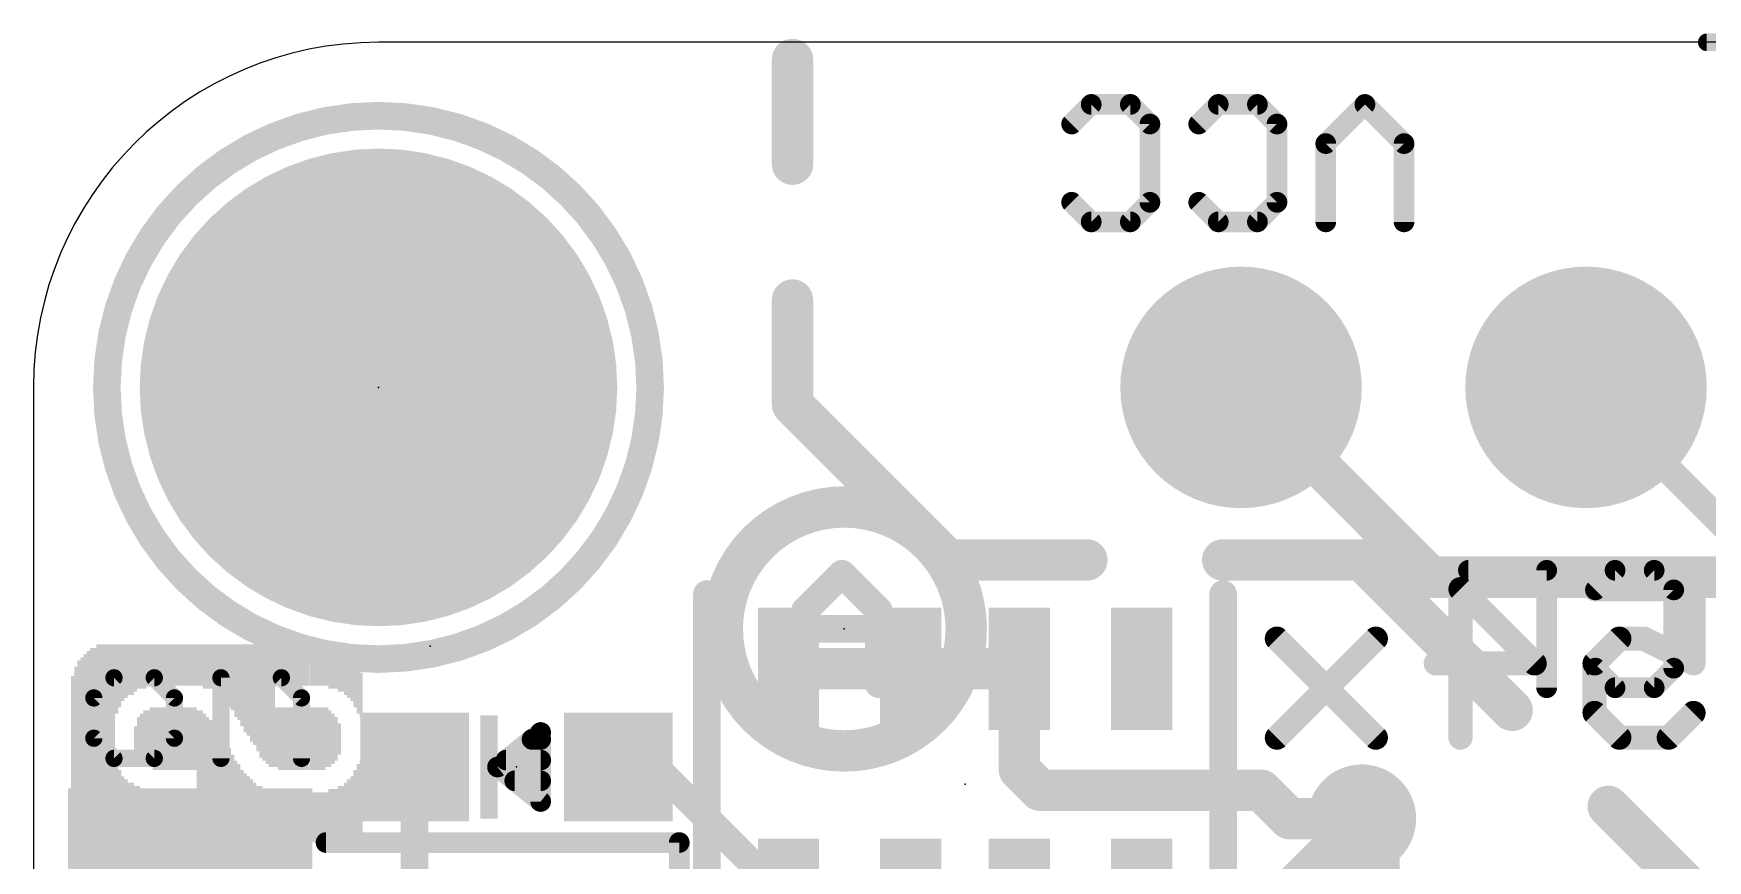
# Model space of a CAD drawing. Extents: x -0.1 to 34.1, y -8.2 to 17.8.
# Drawn here: x 0 to 12.32, y 11.76 to 17.85 of the extents above; entities that cross this region are included whole.
import ezdxf

# ---------------------------------------------------------------- set-up
doc = ezdxf.new("R2010")
doc.units = 0
for name, color, linetype in [('1', 12, 'CONTINUOUS'), ('16', 5, 'CONTINUOUS'), ('17', 110, 'CONTINUOUS'), ('18', 110, 'CONTINUOUS'), ('20', 53, 'CONTINUOUS'), ('21', 40, 'CONTINUOUS'), ('22', 6, 'CONTINUOUS'), ('23', 40, 'CONTINUOUS'), ('24', 6, 'CONTINUOUS'), ('47', 253, 'CONTINUOUS')]:
    doc.layers.add(name, color=color, linetype=linetype)

# ---------------------------------------------------------------- blocks, each defined once
blk = doc.blocks.new('RECT')
blk.add_solid([(-0.5, -0.5), (0.5, -0.5), (-0.5, 0.5), (0.5, 0.5)])
blk = doc.blocks.new('ROUNDP')
at = {"const_width": 0.5}
blk.add_lwpolyline([(0, -0.25, 1), (0, 0.25, 1), (0, -0.25)], format="xyb", dxfattribs=at)
blk = doc.blocks.new('ROUNDV')
at = {"const_width": 0.5}
blk.add_lwpolyline([(0, -0.25, 1), (0, 0.25, 1), (0, -0.25)], format="xyb", dxfattribs=at)

msp = doc.modelspace()

# ---------------------------------------------------------------- linework, layer by layer
at = {"layer": '1'}
for points, const_width in [([(11.43, 15.24), (13.208, 13.462)], 0.2032), ([(5.558, 13.169), (6.458, 13.169)], 0.3048), ([(6.458, 13.169), (7.258, 13.169)], 0.3048), ([(7.258, 13.169), (7.258, 12.427)], 0.3048), ([(7.4104, 12.2746), (7.258, 12.427)], 0.3048), ([(2.806, 12.446), (2.806, 11.291)], 0.2032), ([(4.306, 12.446), (4.581, 12.446)], 0.2032), ([(4.581, 12.446), (5.558, 11.469)], 0.2032), ([(7.4104, 12.2746), (9.0383, 12.2746)], 0.3048), ([(9.0383, 12.2746), (9.2479, 12.065)], 0.3048), ([(9.2479, 12.065), (9.779, 12.065)], 0.3048), ([(9.779, 12.065), (9.906, 11.938)], 0.3048), ([(9.906, 11.938), (9.906, 10.795)], 0.3048)]:
    msp.add_lwpolyline(points, dxfattribs=dict(at, const_width=const_width))
for points, const_width in [([(11.4659, 15.2759, 1), (11.3941, 15.2041)], 0.1016), ([(5.558, 13.2452, 1), (5.558, 13.0928)], 0.1524), ([(6.458, 13.2452, 1), (6.458, 13.0928)], 0.1524), ([(6.458, 13.0928, 1), (6.458, 13.2452)], 0.1524), ([(7.3342, 13.169, 1), (7.1818, 13.169)], 0.1524), ([(7.258, 13.0928, 1), (7.258, 13.2452)], 0.1524), ([(7.3119, 12.4809, 1), (7.2041, 12.3731)], 0.1524), ([(2.8568, 12.446, 1), (2.7552, 12.446)], 0.1016), ([(4.306, 12.4968, 1), (4.306, 12.3952)], 0.1016), ([(4.6169, 12.4819, 1), (4.5451, 12.4101)], 0.1016), ([(4.581, 12.3952, 1), (4.581, 12.4968)], 0.1016), ([(7.1818, 12.427, 1), (7.3342, 12.427)], 0.1524), ([(7.4104, 12.3508, 1), (7.4104, 12.1984)], 0.1524), ([(7.3565, 12.2207, 1), (7.4643, 12.3285)], 0.1524), ([(9.0922, 12.3285, 1), (8.9844, 12.2207)], 0.1524), ([(9.0383, 12.1984, 1), (9.0383, 12.3508)], 0.1524), ([(9.2479, 12.1412, 1), (9.2479, 11.9888)], 0.1524), ([(9.8329, 12.1189, 1), (9.7251, 12.0111)], 0.1524), ([(9.779, 11.9888, 1), (9.779, 12.1412)], 0.1524), ([(9.194, 12.0111, 1), (9.3018, 12.1189)], 0.1524), ([(9.9822, 11.938, 1), (9.8298, 11.938)], 0.1524), ([(9.8521, 11.8841, 1), (9.9599, 11.9919)], 0.1524)]:
    msp.add_lwpolyline(points, format="xyb", dxfattribs=dict(at, const_width=const_width))
at = {"layer": '16', "const_width": 0.3048}
for points in [[(8.89, 15.24), (10.287, 13.843)], [(10.287, 13.843), (13.335, 13.843)], [(7.112, 9.398), (9.779, 12.065)]]:
    msp.add_lwpolyline(points, dxfattribs=at)
at = {"layer": '16', "const_width": 0.1524}
for points in [[(8.9439, 15.2939, 1), (8.8361, 15.1861)], [(10.287, 13.9192, 1), (10.287, 13.7668)], [(10.2331, 13.7891, 1), (10.3409, 13.8969)], [(9.8329, 12.0111, 1), (9.7251, 12.1189)]]:
    msp.add_lwpolyline(points, format="xyb", dxfattribs=at)
at = {"layer": '20'}
for p, q in [((22.86, 17.78), (2.54, 17.78)), ((0, 15.24), (0, 2.54))]:
    msp.add_line(p, q, dxfattribs=at)
msp.add_arc((2.54, 15.24), 2.54, 90, 180, dxfattribs=at)
at = {"layer": '21'}
for points, const_width in [([(5.588, 17.653), (5.588, 16.883)], 0.3048), ([(7.7869, 17.3228), (7.6428, 17.1787)], 0.1524), ([(8.075, 17.3228), (7.7869, 17.3228)], 0.1524), ([(8.219, 17.1787), (8.075, 17.3228)], 0.1524), ([(8.7224, 17.3228), (8.5783, 17.1787)], 0.1524), ([(9.0105, 17.3228), (8.7224, 17.3228)], 0.1524), ([(9.1546, 17.1787), (9.0105, 17.3228)], 0.1524), ([(9.802, 17.3228), (9.5139, 17.0347)], 0.1524), ([(10.0901, 17.0347), (9.802, 17.3228)], 0.1524), ([(8.219, 16.6025), (8.219, 17.1787)], 0.1524), ([(9.1546, 16.6025), (9.1546, 17.1787)], 0.1524), ([(9.5139, 17.0347), (9.5139, 16.4585)], 0.1524), ([(10.0901, 16.4585), (10.0901, 17.0347)], 0.1524), ([(7.6428, 16.6025), (7.7869, 16.4585)], 0.1524), ([(8.075, 16.4585), (8.219, 16.6025)], 0.1524), ([(8.5783, 16.6025), (8.7224, 16.4585)], 0.1524), ([(9.0105, 16.4585), (9.1546, 16.6025)], 0.1524), ([(7.7869, 16.4585), (8.075, 16.4585)], 0.1524), ([(8.7224, 16.4585), (9.0105, 16.4585)], 0.1524), ([(5.588, 15.883), (5.588, 15.113)], 0.3048), ([(5.588, 15.113), (6.731, 13.97)], 0.3048), ([(6.731, 13.97), (7.755, 13.97)], 0.3048), ([(8.755, 13.97), (9.779, 13.97)], 0.3048), ([(9.779, 13.97), (10.8859, 12.8631)], 0.3048), ([(11.14, 13.8938), (10.5638, 13.8938)], 0.1524), ([(11.14, 13.0295), (11.14, 13.8938)], 0.1524), ([(11.6434, 13.8938), (11.4993, 13.7497)], 0.1524), ([(11.9315, 13.8938), (11.6434, 13.8938)], 0.1524), ([(12.0756, 13.7497), (11.9315, 13.8938)], 0.1524), ([(4.958, 10.919), (4.958, 13.719)], 0.2032), ([(8.758, 13.719), (8.758, 10.919)], 0.2032), ([(12.0756, 13.1735), (12.0756, 13.7497)], 0.1524), ([(11.4993, 13.1735), (11.6434, 13.0295)], 0.1524), ([(11.9315, 13.0295), (12.0756, 13.1735)], 0.1524), ([(0.5928, 13.1027), (0.4445, 12.9544)], 0.127), ([(0.8894, 13.1027), (0.5928, 13.1027)], 0.127), ([(1.0377, 12.9544), (0.8894, 13.1027)], 0.127), ([(1.38, 12.5095), (1.38, 13.1027)], 0.127), ([(1.38, 13.1027), (1.8249, 13.1027)], 0.127), ([(1.8249, 13.1027), (1.9732, 12.9544)], 0.127), ([(11.6434, 13.0295), (11.9315, 13.0295)], 0.1524), ([(0.4445, 12.9544), (0.4445, 12.6578)], 0.127), ([(1.0377, 12.6578), (1.0377, 12.9544)], 0.127), ([(1.9732, 12.9544), (1.9732, 12.5095)], 0.127), ([(0.4445, 12.6578), (0.5928, 12.5095)], 0.127), ([(0.8894, 12.5095), (1.0377, 12.6578)], 0.127), ([(3.7338, 12.7), (3.4163, 12.446)], 0.1524), ([(3.6703, 12.6492), (3.7338, 12.6492)], 0.1524), ([(3.7338, 12.192), (3.7338, 12.7)], 0.1524), ([(0.5928, 12.5095), (0.8894, 12.5095)], 0.127), ([(3.4798, 12.4968), (3.7338, 12.4968)], 0.1524), ([(3.4163, 12.446), (3.7338, 12.192)], 0.1524), ([(3.5433, 12.3444), (3.7338, 12.3444)], 0.1524), ([(11.5931, 12.1559), (12.7, 11.049)], 0.3048), ([(2.154, 11.89), (4.754, 11.89)], 0.1524), ([(4.754, 11.89), (4.754, 10.79)], 0.1524)]:
    msp.add_lwpolyline(points, dxfattribs=dict(at, const_width=const_width))
for points, const_width in [([(5.6642, 17.653, 1), (5.5118, 17.653)], 0.1524), ([(7.7869, 17.3609, 1), (7.7869, 17.2847)], 0.0762), ([(7.8138, 17.2959, 1), (7.7599, 17.3497)], 0.0762), ([(8.1019, 17.3497, 1), (8.048, 17.2959)], 0.0762), ([(8.075, 17.2847, 1), (8.075, 17.3609)], 0.0762), ([(8.7224, 17.3609, 1), (8.7224, 17.2847)], 0.0762), ([(8.7493, 17.2959, 1), (8.6954, 17.3497)], 0.0762), ([(9.0374, 17.3497, 1), (8.9836, 17.2959)], 0.0762), ([(9.0105, 17.2847, 1), (9.0105, 17.3609)], 0.0762), ([(9.8289, 17.3497, 1), (9.775, 17.2959)], 0.0762), ([(9.8289, 17.2959, 1), (9.775, 17.3497)], 0.0762), ([(2.54, 13.24, 1), (2.54, 17.24, 1), (2.54, 13.24)], 0.2032), ([(8.2571, 17.1787, 1), (8.1809, 17.1787)], 0.0762), ([(9.1927, 17.1787, 1), (9.1165, 17.1787)], 0.0762), ([(7.6159, 17.2057, 1), (7.6698, 17.1518)], 0.0762), ([(8.1921, 17.1518, 1), (8.246, 17.2057)], 0.0762), ([(8.5514, 17.2057, 1), (8.6053, 17.1518)], 0.0762), ([(9.1276, 17.1518, 1), (9.1815, 17.2057)], 0.0762), ([(9.4869, 17.0616, 1), (9.5408, 17.0077)], 0.0762), ([(9.552, 17.0347, 1), (9.4758, 17.0347)], 0.0762), ([(10.1282, 17.0347, 1), (10.052, 17.0347)], 0.0762), ([(10.0631, 17.0077, 1), (10.117, 17.0616)], 0.0762), ([(5.5118, 16.883, 1), (5.6642, 16.883)], 0.1524), ([(7.6698, 16.6295, 1), (7.6159, 16.5756)], 0.0762), ([(8.1809, 16.6025, 1), (8.2571, 16.6025)], 0.0762), ([(8.246, 16.5756, 1), (8.1921, 16.6295)], 0.0762), ([(8.6053, 16.6295, 1), (8.5514, 16.5756)], 0.0762), ([(9.1165, 16.6025, 1), (9.1927, 16.6025)], 0.0762), ([(9.1815, 16.5756, 1), (9.1276, 16.6295)], 0.0762), ([(7.7869, 16.4966, 1), (7.7869, 16.4204)], 0.0762), ([(7.7599, 16.4315, 1), (7.8138, 16.4854)], 0.0762), ([(8.048, 16.4854, 1), (8.1019, 16.4315)], 0.0762), ([(8.075, 16.4204, 1), (8.075, 16.4966)], 0.0762), ([(8.7224, 16.4966, 1), (8.7224, 16.4204)], 0.0762), ([(8.6954, 16.4315, 1), (8.7493, 16.4854)], 0.0762), ([(8.9836, 16.4854, 1), (9.0374, 16.4315)], 0.0762), ([(9.0105, 16.4204, 1), (9.0105, 16.4966)], 0.0762), ([(9.4758, 16.4585, 1), (9.552, 16.4585)], 0.0762), ([(10.052, 16.4585, 1), (10.1282, 16.4585)], 0.0762), ([(5.6642, 15.883, 1), (5.5118, 15.883)], 0.1524), ([(5.6419, 15.1669, 1), (5.5341, 15.0591)], 0.1524), ([(5.5118, 15.113, 1), (5.6642, 15.113)], 0.1524), ([(6.731, 14.0462, 1), (6.731, 13.8938)], 0.1524), ([(6.6771, 13.9161, 1), (6.7849, 14.0239)], 0.1524), ([(7.755, 13.8938, 1), (7.755, 14.0462)], 0.1524), ([(8.755, 14.0462, 1), (8.755, 13.8938)], 0.1524), ([(9.8329, 14.0239, 1), (9.7251, 13.9161)], 0.1524), ([(9.779, 13.8938, 1), (9.779, 14.0462)], 0.1524), ([(10.5638, 13.9319, 1), (10.5638, 13.8557)], 0.0762), ([(11.1781, 13.8938, 1), (11.1019, 13.8938)], 0.0762), ([(11.14, 13.8557, 1), (11.14, 13.9319)], 0.0762), ([(11.6434, 13.9319, 1), (11.6434, 13.8557)], 0.0762), ([(11.6703, 13.8669, 1), (11.6164, 13.9207)], 0.0762), ([(11.9584, 13.9207, 1), (11.9046, 13.8669)], 0.0762), ([(11.9315, 13.8557, 1), (11.9315, 13.9319)], 0.0762), ([(5.0088, 13.719, 1), (4.9072, 13.719)], 0.1016), ([(8.8088, 13.719, 1), (8.7072, 13.719)], 0.1016), ([(11.4724, 13.7767, 1), (11.5263, 13.7228)], 0.0762), ([(12.1137, 13.7497, 1), (12.0375, 13.7497)], 0.0762), ([(12.0486, 13.7228, 1), (12.1025, 13.7767)], 0.0762), ([(11.5263, 13.2005, 1), (11.4724, 13.1466)], 0.0762), ([(12.0375, 13.1735, 1), (12.1137, 13.1735)], 0.0762), ([(12.1025, 13.1466, 1), (12.0486, 13.2005)], 0.0762), ([(0.5928, 13.1344, 1), (0.5928, 13.0709)], 0.0635), ([(0.6152, 13.0802, 1), (0.5703, 13.1251)], 0.0635), ([(0.9118, 13.1251, 1), (0.8669, 13.0802)], 0.0635), ([(0.8894, 13.0709, 1), (0.8894, 13.1344)], 0.0635), ([(1.38, 13.1344, 1), (1.38, 13.0709)], 0.0635), ([(1.4118, 13.1027, 1), (1.3483, 13.1027)], 0.0635), ([(1.8473, 13.1251, 1), (1.8024, 13.0802)], 0.0635), ([(1.8249, 13.0709, 1), (1.8249, 13.1344)], 0.0635), ([(11.1019, 13.0295, 1), (11.1781, 13.0295)], 0.0762), ([(11.6434, 13.0676, 1), (11.6434, 12.9914)], 0.0762), ([(11.6164, 13.0025, 1), (11.6703, 13.0564)], 0.0762), ([(11.9046, 13.0564, 1), (11.9584, 13.0025)], 0.0762), ([(11.9315, 12.9914, 1), (11.9315, 13.0676)], 0.0762), ([(0.4763, 12.9544, 1), (0.4128, 12.9544)], 0.0635), ([(0.422, 12.9768, 1), (0.467, 12.9319)], 0.0635), ([(1.0694, 12.9544, 1), (1.0059, 12.9544)], 0.0635), ([(1.0152, 12.9319, 1), (1.0601, 12.9768)], 0.0635), ([(2.0049, 12.9544, 1), (1.9414, 12.9544)], 0.0635), ([(1.9507, 12.9319, 1), (1.9956, 12.9768)], 0.0635), ([(10.8321, 12.8092, 1), (10.9398, 12.9169)], 0.1524), ([(0.467, 12.6802, 1), (0.422, 12.6353)], 0.0635), ([(1.0601, 12.6353, 1), (1.0152, 12.6802)], 0.0635), ([(3.6703, 12.6873, 1), (3.6703, 12.6111)], 0.0762), ([(3.7719, 12.7, 1), (3.6957, 12.7)], 0.0762), ([(3.7576, 12.6702, 1), (3.71, 12.7298)], 0.0762), ([(3.7338, 12.6111, 1), (3.7338, 12.6873)], 0.0762), ([(0.4128, 12.6578, 1), (0.4763, 12.6578)], 0.0635), ([(0.5928, 12.5413, 1), (0.5928, 12.4778)], 0.0635), ([(0.8894, 12.4778, 1), (0.8894, 12.5413)], 0.0635), ([(1.0059, 12.6578, 1), (1.0694, 12.6578)], 0.0635), ([(3.4798, 12.5349, 1), (3.4798, 12.4587)], 0.0762), ([(3.7338, 12.4587, 1), (3.7338, 12.5349)], 0.0762), ([(0.5703, 12.487, 1), (0.6152, 12.532)], 0.0635), ([(0.8669, 12.532, 1), (0.9118, 12.487)], 0.0635), ([(1.3483, 12.5095, 1), (1.4118, 12.5095)], 0.0635), ([(1.9414, 12.5095, 1), (2.0049, 12.5095)], 0.0635), ([(3.4401, 12.4758, 1), (3.3925, 12.4162)], 0.0762), ([(3.3925, 12.4758, 1), (3.4401, 12.4162)], 0.0762), ([(3.5433, 12.3825, 1), (3.5433, 12.3063)], 0.0762), ([(3.7338, 12.3063, 1), (3.7338, 12.3825)], 0.0762), ([(3.6957, 12.192, 1), (3.7719, 12.192)], 0.0762), ([(3.71, 12.1622, 1), (3.7576, 12.2218)], 0.0762), ([(11.6469, 12.2098, 1), (11.5392, 12.1021)], 0.1524), ([(2.154, 11.9281, 1), (2.154, 11.8519)], 0.0762), ([(4.7921, 11.89, 1), (4.7159, 11.89)], 0.0762), ([(4.754, 11.8519, 1), (4.754, 11.9281)], 0.0762)]:
    msp.add_lwpolyline(points, format="xyb", dxfattribs=dict(at, const_width=const_width))
at = {"layer": '22'}
for points, const_width in [([(5.969, 12.564, 1), (5.969, 14.36, 1), (5.969, 12.564)], 0.3048), ([(5.9878, 13.905, 1), (5.9159, 13.8332)], 0.1016), ([(5.9878, 13.8332, 1), (5.9159, 13.905)], 0.1016), ([(10.5368, 13.7865, 1), (10.4739, 13.7236)], 0.0889), ([(10.5498, 13.755, 1), (10.4609, 13.755)], 0.0889), ([(11.4926, 13.7995, 1), (11.4926, 13.7106)], 0.0889), ([(12.2658, 13.755, 1), (12.1769, 13.755)], 0.0889), ([(12.2213, 13.7106, 1), (12.2213, 13.7995)], 0.0889), ([(5.7315, 13.5979, 1), (5.6299, 13.5979)], 0.1016), ([(5.6448, 13.6338, 1), (5.7166, 13.562)], 0.1016), ([(6.2738, 13.5979, 1), (6.1722, 13.5979)], 0.1016), ([(6.1871, 13.562, 1), (6.2589, 13.6338)], 0.1016), ([(5.6807, 13.5131, 1), (5.6807, 13.4115)], 0.1016), ([(6.223, 13.4115, 1), (6.223, 13.5131)], 0.1016), ([(9.1852, 13.4221, 1), (9.1223, 13.3592)], 0.0889), ([(9.9139, 13.3592, 1), (9.8511, 13.4221)], 0.0889), ([(11.6747, 13.4351, 1), (11.6747, 13.3462)], 0.0889), ([(11.7062, 13.3592, 1), (11.6433, 13.4221)], 0.0889), ([(11.8768, 13.4304, 1), (11.8371, 13.3509)], 0.0889), ([(11.8569, 13.3462, 1), (11.8569, 13.4351)], 0.0889), ([(10.3232, 13.2529, 1), (10.3232, 13.164)], 0.0889), ([(11.0205, 13.177, 1), (11.0833, 13.2399)], 0.0889), ([(11.0519, 13.164, 1), (11.0519, 13.2529)], 0.0889), ([(11.4611, 13.2399, 1), (11.524, 13.177)], 0.0889), ([(11.537, 13.2085, 1), (11.4481, 13.2085)], 0.0889), ([(12.1769, 13.2085, 1), (12.2658, 13.2085)], 0.0889), ([(12.2014, 13.1687, 1), (12.2412, 13.2482)], 0.0889), ([(5.6299, 13.0556, 1), (5.7315, 13.0556)], 0.1016), ([(6.1722, 13.0556, 1), (6.2738, 13.0556)], 0.1016), ([(11.524, 12.8755, 1), (11.4611, 12.8127)], 0.0889), ([(11.4481, 12.8441, 1), (11.537, 12.8441)], 0.0889), ([(12.2527, 12.8127, 1), (12.1899, 12.8755)], 0.0889), ([(9.1223, 12.6933, 1), (9.1852, 12.6305)], 0.0889), ([(9.8511, 12.6305, 1), (9.9139, 12.6933)], 0.0889), ([(10.4609, 12.6619, 1), (10.5498, 12.6619)], 0.0889), ([(11.6747, 12.7064, 1), (11.6747, 12.6175)], 0.0889), ([(11.6433, 12.6305, 1), (11.7062, 12.6933)], 0.0889), ([(12.0077, 12.6933, 1), (12.0706, 12.6305)], 0.0889), ([(12.0391, 12.6175, 1), (12.0391, 12.7064)], 0.0889)]:
    msp.add_lwpolyline(points, format="xyb", dxfattribs=dict(at, const_width=const_width))
for points, const_width in [([(5.9518, 13.8691), (5.6807, 13.5979)], 0.2032), ([(6.223, 13.5979), (5.9518, 13.8691)], 0.2032), ([(10.5053, 12.6619), (10.5053, 13.755)], 0.1778), ([(10.5053, 13.755), (11.0519, 13.2085)], 0.1778), ([(11.4926, 13.755), (12.2213, 13.755)], 0.1778), ([(12.2213, 13.755), (12.2213, 13.2085)], 0.1778), ([(5.6807, 13.5979), (5.6807, 13.0556)], 0.2032), ([(6.223, 13.0556), (6.223, 13.5979)], 0.2032), ([(6.223, 13.4623), (5.6807, 13.4623)], 0.2032), ([(9.8825, 13.3907), (9.1538, 12.6619)], 0.1778), ([(9.8825, 12.6619), (9.1538, 13.3907)], 0.1778), ([(11.6747, 13.3907), (11.4926, 13.2085)], 0.1778), ([(11.8569, 13.3907), (11.6747, 13.3907)], 0.1778), ([(12.2213, 13.2085), (11.8569, 13.3907)], 0.1778), ([(11.0519, 13.2085), (10.3232, 13.2085)], 0.1778), ([(11.4926, 13.2085), (11.4926, 12.8441)], 0.1778), ([(11.4926, 12.8441), (11.6747, 12.6619)], 0.1778), ([(12.0391, 12.6619), (12.2213, 12.8441)], 0.1778), ([(11.6747, 12.6619), (12.0391, 12.6619)], 0.1778)]:
    msp.add_lwpolyline(points, dxfattribs=dict(at, const_width=const_width))
at = {"layer": '23'}
for p in [(2.54, 15.24), (3.556, 12.446), (6.858, 12.319)]:
    msp.add_point(p, dxfattribs=at)
at = {"layer": '24'}
for p in [(5.969, 13.462), (2.921, 13.335)]:
    msp.add_point(p, dxfattribs=at)
at = {"layer": '47', "const_width": 0.13}
msp.add_lwpolyline([(12.319, 17.78), (34.081, 17.78)], dxfattribs=at)
at = {"layer": '47', "const_width": 0.065}
msp.add_lwpolyline([(12.319, 17.8125, 1), (12.319, 17.7475)], format="xyb", dxfattribs=at)

# ---------------------------------------------------------------- block references
at = {"layer": '1'}
for p, xscale, yscale in [((5.558, 13.169), 0.45, 0.9), ((6.458, 13.169), 0.45, 0.9), ((7.258, 13.169), 0.45, 0.9), ((8.158, 13.169), 0.45, 0.9), ((1.154, 11.69), 1.8, 1.2), ((5.558, 11.469), 0.45, 0.9), ((6.458, 11.469), 0.45, 0.9), ((7.258, 11.469), 0.45, 0.9), ((8.158, 11.469), 0.45, 0.9)]:
    msp.add_blockref('RECT', p, dxfattribs=dict(at, xscale=xscale, yscale=yscale))
at = {"layer": '1', "xscale": 0.8, "yscale": 0.8, "rotation": 90}
for p in [(2.806, 12.446), (4.306, 12.446)]:
    msp.add_blockref('RECT', p, dxfattribs=at)
at = {"layer": '17', "xscale": 3.516, "yscale": 3.516}
msp.add_blockref('ROUNDP', (2.54, 15.24), dxfattribs=at)
msp.add_blockref('ROUNDP', (2.54, 15.24), dxfattribs=at)
at = {"layer": '17', "xscale": 1.778, "yscale": 1.778, "rotation": 90}
for p in [(8.89, 15.24), (8.89, 15.24), (11.43, 15.24), (11.43, 15.24)]:
    msp.add_blockref('ROUNDP', p, dxfattribs=at)
at = {"layer": '18', "xscale": 0.8001, "yscale": 0.8001}
msp.add_blockref('ROUNDV', (9.779, 12.065), dxfattribs=at)
msp.add_blockref('ROUNDV', (9.779, 12.065), dxfattribs=at)
at = {"layer": '21', "xscale": 0.762, "yscale": 0.127, "rotation": 90}
msp.add_blockref('RECT', (3.3528, 12.446), dxfattribs=at)
at = {"layer": '22', "rotation": 270}
for p, xscale, yscale in [((0.4271, 12.6073), 1.43, 0.0231), ((0.4502, 12.6073), 1.43, 0.0231), ((0.4733, 12.62), 1.4554, 0.0231), ((0.4964, 12.62), 1.4554, 0.0231), ((0.5196, 12.62), 1.4554, 0.0231), ((0.5427, 12.62), 1.4554, 0.0231), ((0.5658, 12.62), 1.4554, 0.0231), ((0.5889, 12.62), 1.4554, 0.0231), ((0.612, 13.0937), 0.508, 0.0231), ((0.635, 13.1166), 0.4623, 0.0229), ((0.658, 13.1394), 0.4166, 0.0231), ((0.6811, 13.1509), 0.3937, 0.0231), ((0.7042, 13.1623), 0.3708, 0.0231), ((0.7273, 13.1623), 0.3708, 0.0231), ((0.7504, 13.1737), 0.348, 0.0231), ((0.7736, 13.1851), 0.3251, 0.0231), ((0.7967, 13.1851), 0.3251, 0.0231), ((0.8198, 13.1851), 0.3251, 0.0231), ((0.8429, 13.1966), 0.3023, 0.0231), ((0.866, 13.1966), 0.3023, 0.0231), ((0.889, 13.1966), 0.3023, 0.0229), ((0.912, 13.1966), 0.3023, 0.0231), ((0.9351, 13.1966), 0.3023, 0.0231), ((0.9582, 13.1966), 0.3023, 0.0231), ((0.9813, 13.1966), 0.3023, 0.0231), ((1.0044, 13.1966), 0.3023, 0.0231), ((1.0276, 13.1966), 0.3023, 0.0231), ((1.0507, 13.1966), 0.3023, 0.0231), ((1.0738, 13.1966), 0.3023, 0.0231), ((1.0969, 13.1966), 0.3023, 0.0231), ((1.12, 13.1966), 0.3023, 0.0231), ((1.143, 13.1966), 0.3023, 0.0229), ((1.166, 13.1966), 0.3023, 0.0231), ((1.1891, 13.1966), 0.3023, 0.0231), ((1.2122, 13.1966), 0.3023, 0.0231), ((1.2353, 13.1966), 0.3023, 0.0231), ((1.2584, 13.1851), 0.3251, 0.0231), ((1.2816, 13.1851), 0.3251, 0.0231), ((1.3047, 13.1851), 0.3251, 0.0231), ((1.3278, 13.1737), 0.348, 0.0231), ((1.3509, 13.1623), 0.3708, 0.0231), ((1.374, 13.1623), 0.3708, 0.0231), ((1.397, 13.1509), 0.3937, 0.0229), ((1.42, 13.1394), 0.4166, 0.0231), ((1.4431, 13.1166), 0.4623, 0.0231), ((1.4662, 13.1051), 0.4851, 0.0231), ((1.4893, 13.081), 0.5334, 0.0231), ((1.5124, 13.0696), 0.5563, 0.0231), ((1.5356, 13.0467), 0.602, 0.0231), ((1.5587, 13.0239), 0.6477, 0.0231), ((1.5818, 13.0124), 0.6706, 0.0231), ((1.6049, 12.9896), 0.7163, 0.0231), ((1.628, 12.9781), 0.7391, 0.0231), ((1.651, 12.954), 0.7874, 0.0229), ((1.674, 12.9311), 0.8331, 0.0231), ((1.6971, 12.9197), 0.856, 0.0231), ((1.7202, 12.9083), 0.8788, 0.0231), ((1.7433, 12.8969), 0.9017, 0.0231), ((1.7664, 12.8969), 0.9017, 0.0231), ((1.7896, 13.1966), 0.3023, 0.0231), ((1.8127, 13.1966), 0.3023, 0.0231), ((1.8358, 13.1966), 0.3023, 0.0231), ((1.8589, 13.1966), 0.3023, 0.0231), ((1.882, 13.1966), 0.3023, 0.0231), ((1.905, 13.1966), 0.3023, 0.0229), ((1.928, 13.1966), 0.3023, 0.0231), ((1.9511, 13.1966), 0.3023, 0.0231), ((1.9742, 13.1966), 0.3023, 0.0231), ((1.9973, 13.1966), 0.3023, 0.0231), ((2.0204, 13.1966), 0.3023, 0.0231), ((2.0436, 13.1966), 0.3023, 0.0231), ((2.0667, 13.1966), 0.3023, 0.0231), ((2.0898, 13.1966), 0.3023, 0.0231), ((2.1129, 13.1966), 0.3023, 0.0231), ((2.136, 13.1966), 0.3023, 0.0231), ((2.159, 13.1966), 0.3023, 0.0229), ((2.182, 13.1851), 0.3251, 0.0231), ((2.2051, 13.1851), 0.3251, 0.0231), ((2.2282, 13.1851), 0.3251, 0.0231), ((2.2513, 13.161), 0.3226, 0.0231), ((2.2744, 13.161), 0.3226, 0.0231), ((0.3349, 12.5616), 1.3386, 0.0231), ((0.358, 12.573), 1.3614, 0.0231), ((0.381, 12.5844), 1.3843, 0.0229), ((0.404, 12.5959), 1.4072, 0.0231), ((2.2976, 13.1382), 0.3226, 0.0231), ((2.3207, 13.1153), 0.3226, 0.0231), ((2.3438, 13.0924), 0.3226, 0.0231), ((2.3669, 13.0581), 0.3454, 0.0231), ((0.2887, 12.5044), 1.2243, 0.0231), ((0.3118, 12.5387), 1.2929, 0.0231), ((2.39, 13.0124), 0.3454, 0.0231), ((2.413, 12.9769), 0.3251, 0.0229), ((0.7967, 12.6543), 0.3708, 0.0231), ((0.8198, 12.6543), 0.4166, 0.0231), ((0.8429, 12.6543), 0.4166, 0.0231), ((0.866, 12.6657), 0.4394, 0.0231), ((0.889, 12.6543), 0.4623, 0.0229), ((0.912, 12.6543), 0.4623, 0.0231), ((0.9351, 12.6543), 0.4623, 0.0231), ((0.9582, 12.6543), 0.4623, 0.0231), ((0.9813, 12.6543), 0.4623, 0.0231), ((1.0044, 12.6543), 0.4623, 0.0231), ((1.0276, 12.6543), 0.4623, 0.0231), ((1.0507, 12.6543), 0.4623, 0.0231), ((1.0738, 12.6543), 0.4623, 0.0231), ((1.0969, 12.6543), 0.4623, 0.0231), ((1.12, 12.6543), 0.4623, 0.0231), ((1.143, 12.6543), 0.4623, 0.0229), ((1.166, 12.6543), 0.4623, 0.0231), ((1.1891, 12.6543), 0.4623, 0.0231), ((1.2122, 12.3774), 0.9703, 0.0231), ((1.2353, 12.3774), 0.9703, 0.0231), ((1.2584, 12.366), 0.9474, 0.0231), ((1.7896, 12.6657), 0.4394, 0.0231), ((1.8127, 12.6543), 0.4623, 0.0231), ((1.8358, 12.6543), 0.4623, 0.0231), ((1.8589, 12.6543), 0.4623, 0.0231), ((1.882, 12.6543), 0.4623, 0.0231), ((1.905, 12.6543), 0.4623, 0.0229), ((1.928, 12.6543), 0.4623, 0.0231), ((1.9511, 12.6543), 0.4623, 0.0231), ((1.9742, 12.6543), 0.4623, 0.0231), ((1.9973, 12.6543), 0.4623, 0.0231), ((2.0204, 12.6543), 0.4623, 0.0231), ((2.0436, 12.6543), 0.4623, 0.0231), ((2.0667, 12.6543), 0.4623, 0.0231), ((2.0898, 12.6543), 0.4623, 0.0231), ((2.1129, 12.6543), 0.4623, 0.0231), ((2.136, 12.6543), 0.4623, 0.0231), ((2.159, 12.6657), 0.4394, 0.0229), ((2.182, 12.6543), 0.4166, 0.0231), ((2.2051, 12.6543), 0.3708, 0.0231), ((0.7504, 12.653), 0.1854, 0.0231), ((0.7736, 12.653), 0.3226, 0.0231), ((1.2816, 12.3533), 0.922, 0.0231), ((1.3047, 12.3419), 0.8992, 0.0231), ((1.3278, 12.3304), 0.8763, 0.0231), ((1.3509, 12.3076), 0.8306, 0.0231), ((2.2282, 12.653), 0.3226, 0.0231), ((2.2513, 12.653), 0.2311, 0.0231), ((1.374, 12.2847), 0.7849, 0.0231), ((1.397, 12.2733), 0.762, 0.0229), ((1.42, 12.2504), 0.7163, 0.0231), ((1.4431, 12.239), 0.6934, 0.0231), ((0.612, 12.2847), 0.3683, 0.0231), ((1.4662, 12.2149), 0.6452, 0.0231), ((1.4893, 12.192), 0.5994, 0.0231), ((1.5124, 12.1806), 0.5766, 0.0231), ((2.39, 12.1806), 0.5766, 0.0231), ((2.413, 12.192), 0.5994, 0.0229), ((0.635, 12.2619), 0.3226, 0.0229), ((0.658, 12.239), 0.2769, 0.0231), ((0.6811, 12.2276), 0.254, 0.0231), ((0.7042, 12.2161), 0.2311, 0.0231), ((0.7273, 12.2161), 0.2311, 0.0231), ((1.5356, 12.1577), 0.5309, 0.0231), ((1.5587, 12.1463), 0.508, 0.0231), ((1.5818, 12.1349), 0.4851, 0.0231), ((1.6049, 12.1234), 0.4623, 0.0231), ((1.628, 12.112), 0.4394, 0.0231), ((2.2976, 12.112), 0.4394, 0.0231), ((2.3207, 12.1234), 0.4623, 0.0231), ((2.3438, 12.1349), 0.4851, 0.0231), ((2.3669, 12.1577), 0.5309, 0.0231), ((0.7504, 12.2034), 0.2057, 0.0231), ((0.7736, 12.0993), 0.414, 0.0231), ((0.7967, 12.0879), 0.3912, 0.0231), ((0.8198, 12.0879), 0.3912, 0.0231), ((0.8429, 12.0879), 0.3912, 0.0231), ((0.866, 12.0764), 0.3683, 0.0231), ((0.889, 12.0764), 0.3683, 0.0229), ((0.912, 12.0764), 0.3683, 0.0231), ((0.9351, 12.0764), 0.3683, 0.0231), ((0.9582, 12.0764), 0.3683, 0.0231), ((0.9813, 12.0764), 0.3683, 0.0231), ((1.0044, 12.0764), 0.3683, 0.0231), ((1.0276, 12.0764), 0.3683, 0.0231), ((1.0507, 12.0764), 0.3683, 0.0231), ((1.0738, 12.0764), 0.3683, 0.0231), ((1.0969, 12.0764), 0.3683, 0.0231), ((1.12, 12.0764), 0.3683, 0.0231), ((1.143, 12.0764), 0.3683, 0.0229), ((1.166, 12.0764), 0.3683, 0.0231), ((1.1891, 12.0764), 0.3683, 0.0231), ((1.651, 12.0993), 0.414, 0.0229), ((1.674, 12.0993), 0.414, 0.0231), ((1.6971, 12.0879), 0.3912, 0.0231), ((1.7202, 12.0879), 0.3912, 0.0231), ((1.7433, 12.0764), 0.3683, 0.0231), ((1.7664, 12.0764), 0.3683, 0.0231), ((1.7896, 12.0764), 0.3683, 0.0231), ((1.8127, 12.0764), 0.3683, 0.0231), ((1.8358, 12.0764), 0.3683, 0.0231), ((1.8589, 12.0764), 0.3683, 0.0231), ((1.882, 12.0764), 0.3683, 0.0231), ((1.905, 12.0764), 0.3683, 0.0229), ((1.928, 12.0764), 0.3683, 0.0231), ((1.9511, 12.0764), 0.3683, 0.0231), ((1.9742, 12.0764), 0.3683, 0.0231), ((1.9973, 12.0764), 0.3683, 0.0231), ((2.0204, 12.0764), 0.3683, 0.0231), ((2.0436, 12.0764), 0.3683, 0.0231), ((2.0667, 12.0764), 0.3683, 0.0231), ((2.0898, 12.0764), 0.3683, 0.0231), ((2.1129, 12.0764), 0.3683, 0.0231), ((2.136, 12.0764), 0.3683, 0.0231), ((2.159, 12.0764), 0.3683, 0.0229), ((2.182, 12.0879), 0.3912, 0.0231), ((2.2051, 12.0879), 0.3912, 0.0231), ((2.2282, 12.0879), 0.3912, 0.0231), ((2.2513, 12.0993), 0.414, 0.0231), ((2.2744, 12.0993), 0.414, 0.0231)]:
    msp.add_blockref('RECT', p, dxfattribs=dict(at, xscale=xscale, yscale=yscale))

doc.saveas('drawing.dxf')
